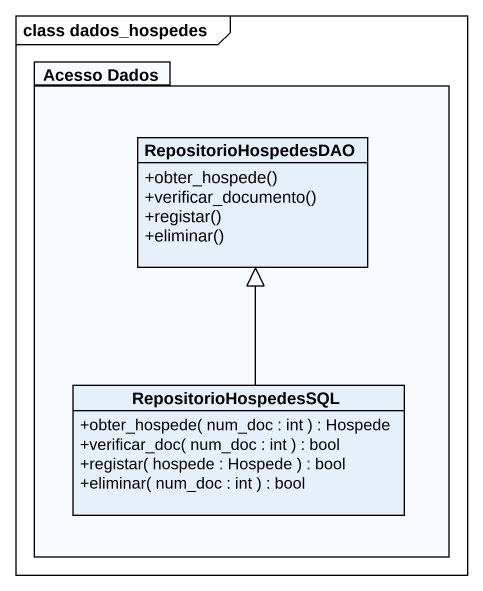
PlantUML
@startuml
mainframe class dados_hospedes
hide circle
hide empty members
skinparam classAttributeIconSize 0
package "Acesso Dados" as Acesso_Dados {
  class RepositorioHospedesDAO {
    +obter_hospede()
    +verificar_documento()
    +registar()
    +eliminar()
  }
  class RepositorioHospedesSQL {
    +obter_hospede( num_doc : int ) : Hospede
    +verificar_doc( num_doc : int ) : bool
    +registar( hospede : Hospede ) : bool
    +eliminar( num_doc : int ) : bool
  }
}
RepositorioHospedesSQL -up-|> RepositorioHospedesDAO
@enduml
